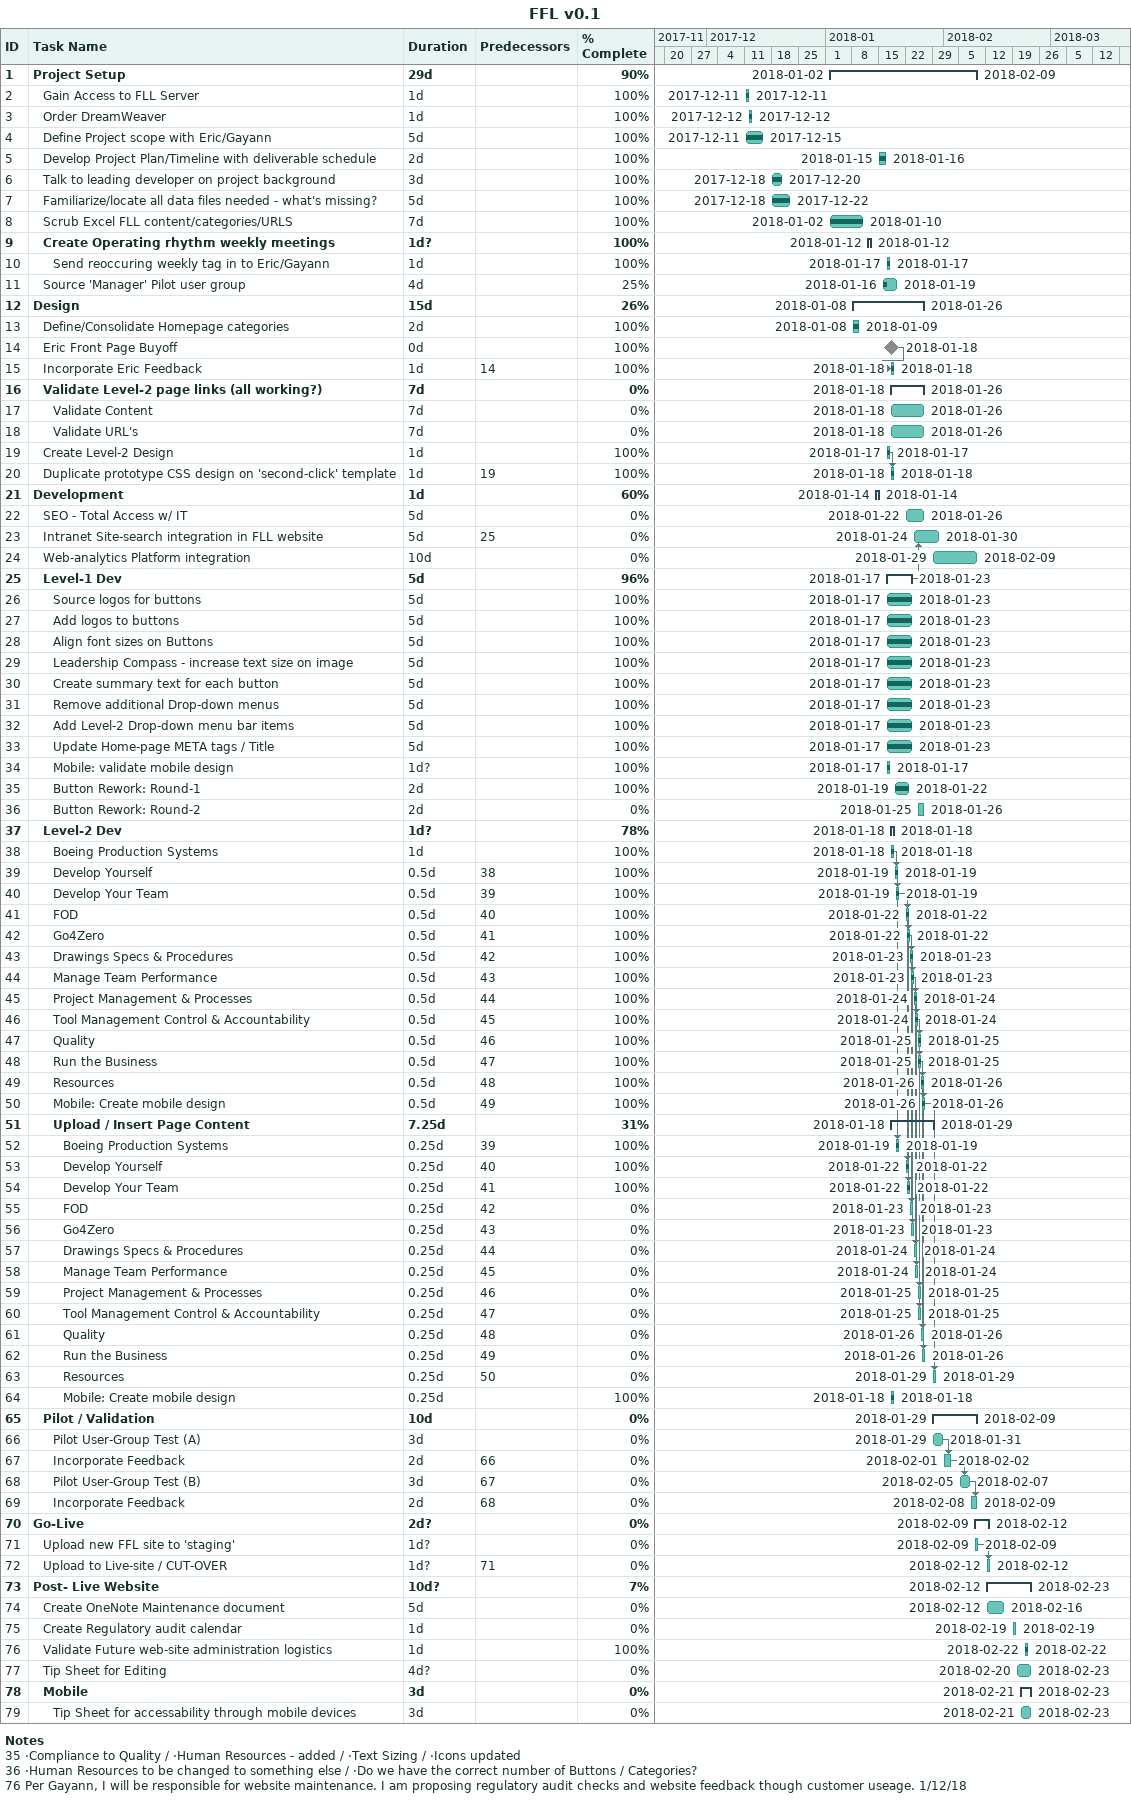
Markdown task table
FFL v0.1

| ID | Level | Task | Duration | Start | Finish | Predecessors | % complete |
|---|---|---|---|---|---|---|---|
| 1 | 1 | **Project Setup** | 29d | 2018-01-02 | 2018-02-09 |  | 90 |
| 2 | 2 | Gain Access to FLL Server | 1d | 2017-12-11 | 2017-12-11 |  | 100 |
| 3 | 2 | Order DreamWeaver | 1d | 2017-12-12 | 2017-12-12 |  | 100 |
| 4 | 2 | Define Project scope with Eric/Gayann | 5d | 2017-12-11 | 2017-12-15 |  | 100 |
| 5 | 2 | Develop Project Plan/Timeline with deliverable schedule | 2d | 2018-01-15 | 2018-01-16 |  | 100 |
| 6 | 2 | Talk to leading developer on project background | 3d | 2017-12-18 | 2017-12-20 |  | 100 |
| 7 | 2 | Familiarize/locate all data files needed - what's missing? | 5d | 2017-12-18 | 2017-12-22 |  | 100 |
| 8 | 2 | Scrub Excel FLL content/categories/URLS | 7d | 2018-01-02 | 2018-01-10 |  | 100 |
| 9 | 2 | **Create Operating rhythm weekly meetings** | 1d? | 2018-01-12 | 2018-01-12 |  | 100 |
| 10 | 3 | Send reoccuring weekly tag in to Eric/Gayann | 1d | 2018-01-17 | 2018-01-17 |  | 100 |
| 11 | 2 | Source 'Manager' Pilot user group | 4d | 2018-01-16 | 2018-01-19 |  | 25 |
| 12 | 1 | **Design** | 15d | 2018-01-08 | 2018-01-26 |  | 26 |
| 13 | 2 | Define/Consolidate Homepage categories | 2d | 2018-01-08 | 2018-01-09 |  | 100 |
| 14 | 2 | Eric Front Page Buyoff | 0d | 2018-01-18 | 2018-01-18 |  | 100 |
| 15 | 2 | Incorporate Eric Feedback | 1d | 2018-01-18 | 2018-01-18 | 14 | 100 |
| 16 | 2 | **Validate Level-2 page links (all working?)** | 7d | 2018-01-18 | 2018-01-26 |  | 0 |
| 17 | 3 | Validate Content | 7d | 2018-01-18 | 2018-01-26 |  | 0 |
| 18 | 3 | Validate URL's | 7d | 2018-01-18 | 2018-01-26 |  | 0 |
| 19 | 2 | Create Level-2 Design | 1d | 2018-01-17 | 2018-01-17 |  | 100 |
| 20 | 2 | Duplicate prototype CSS design on 'second-click' template | 1d | 2018-01-18 | 2018-01-18 | 19 | 100 |
| 21 | 1 | **Development** | 1d | 2018-01-14 | 2018-01-14 |  | 60 |
| 22 | 2 | SEO - Total Access w/ IT | 5d | 2018-01-22 | 2018-01-26 |  | 0 |
| 23 | 2 | Intranet Site-search integration in FLL website | 5d | 2018-01-24 | 2018-01-30 | 25 | 0 |
| 24 | 2 | Web-analytics Platform integration | 10d | 2018-01-29 | 2018-02-09 |  | 0 |
| 25 | 2 | **Level-1 Dev** | 5d | 2018-01-17 | 2018-01-23 |  | 96 |
| 26 | 3 | Source logos for buttons | 5d | 2018-01-17 | 2018-01-23 |  | 100 |
| 27 | 3 | Add logos to buttons | 5d | 2018-01-17 | 2018-01-23 |  | 100 |
| 28 | 3 | Align font sizes on Buttons | 5d | 2018-01-17 | 2018-01-23 |  | 100 |
| 29 | 3 | Leadership Compass - increase text size on image | 5d | 2018-01-17 | 2018-01-23 |  | 100 |
| 30 | 3 | Create summary text for each button | 5d | 2018-01-17 | 2018-01-23 |  | 100 |
| 31 | 3 | Remove additional Drop-down menus | 5d | 2018-01-17 | 2018-01-23 |  | 100 |
| 32 | 3 | Add Level-2 Drop-down menu bar items | 5d | 2018-01-17 | 2018-01-23 |  | 100 |
| 33 | 3 | Update Home-page META tags / Title | 5d | 2018-01-17 | 2018-01-23 |  | 100 |
| 34 | 3 | Mobile: validate mobile design | 1d? | 2018-01-17 | 2018-01-17 |  | 100 |
| 35 | 3 | Button Rework: Round-1 | 2d | 2018-01-19 | 2018-01-22 |  | 100 |
| 36 | 3 | Button Rework: Round-2 | 2d | 2018-01-25 | 2018-01-26 |  | 0 |
| 37 | 2 | **Level-2 Dev** | 1d? | 2018-01-18 | 2018-01-18 |  | 78 |
| 38 | 3 | Boeing Production Systems | 1d | 2018-01-18 | 2018-01-18 |  | 100 |
| 39 | 3 | Develop Yourself | 0.5d | 2018-01-19 | 2018-01-19 | 38 | 100 |
| 40 | 3 | Develop Your Team | 0.5d | 2018-01-19 | 2018-01-19 | 39 | 100 |
| 41 | 3 | FOD | 0.5d | 2018-01-22 | 2018-01-22 | 40 | 100 |
| 42 | 3 | Go4Zero | 0.5d | 2018-01-22 | 2018-01-22 | 41 | 100 |
| 43 | 3 | Drawings Specs & Procedures | 0.5d | 2018-01-23 | 2018-01-23 | 42 | 100 |
| 44 | 3 | Manage Team Performance | 0.5d | 2018-01-23 | 2018-01-23 | 43 | 100 |
| 45 | 3 | Project Management & Processes | 0.5d | 2018-01-24 | 2018-01-24 | 44 | 100 |
| 46 | 3 | Tool Management Control & Accountability | 0.5d | 2018-01-24 | 2018-01-24 | 45 | 100 |
| 47 | 3 | Quality | 0.5d | 2018-01-25 | 2018-01-25 | 46 | 100 |
| 48 | 3 | Run the Business | 0.5d | 2018-01-25 | 2018-01-25 | 47 | 100 |
| 49 | 3 | Resources | 0.5d | 2018-01-26 | 2018-01-26 | 48 | 100 |
| 50 | 3 | Mobile: Create mobile design | 0.5d | 2018-01-26 | 2018-01-26 | 49 | 100 |
| 51 | 3 | **Upload / Insert Page Content** | 7.25d | 2018-01-18 | 2018-01-29 |  | 31 |
| 52 | 4 | Boeing Production Systems | 0.25d | 2018-01-19 | 2018-01-19 | 39 | 100 |
| 53 | 4 | Develop Yourself | 0.25d | 2018-01-22 | 2018-01-22 | 40 | 100 |
| 54 | 4 | Develop Your Team | 0.25d | 2018-01-22 | 2018-01-22 | 41 | 100 |
| 55 | 4 | FOD | 0.25d | 2018-01-23 | 2018-01-23 | 42 | 0 |
| 56 | 4 | Go4Zero | 0.25d | 2018-01-23 | 2018-01-23 | 43 | 0 |
| 57 | 4 | Drawings Specs & Procedures | 0.25d | 2018-01-24 | 2018-01-24 | 44 | 0 |
| 58 | 4 | Manage Team Performance | 0.25d | 2018-01-24 | 2018-01-24 | 45 | 0 |
| 59 | 4 | Project Management & Processes | 0.25d | 2018-01-25 | 2018-01-25 | 46 | 0 |
| 60 | 4 | Tool Management Control & Accountability | 0.25d | 2018-01-25 | 2018-01-25 | 47 | 0 |
| 61 | 4 | Quality | 0.25d | 2018-01-26 | 2018-01-26 | 48 | 0 |
| 62 | 4 | Run the Business | 0.25d | 2018-01-26 | 2018-01-26 | 49 | 0 |
| 63 | 4 | Resources | 0.25d | 2018-01-29 | 2018-01-29 | 50 | 0 |
| 64 | 4 | Mobile: Create mobile design | 0.25d | 2018-01-18 | 2018-01-18 |  | 100 |
| 65 | 2 | **Pilot / Validation** | 10d | 2018-01-29 | 2018-02-09 |  | 0 |
| 66 | 3 | Pilot User-Group Test (A) | 3d | 2018-01-29 | 2018-01-31 |  | 0 |
| 67 | 3 | Incorporate Feedback | 2d | 2018-02-01 | 2018-02-02 | 66 | 0 |
| 68 | 3 | Pilot User-Group Test (B) | 3d | 2018-02-05 | 2018-02-07 | 67 | 0 |
| 69 | 3 | Incorporate Feedback | 2d | 2018-02-08 | 2018-02-09 | 68 | 0 |
| 70 | 1 | **Go-Live** | 2d? | 2018-02-09 | 2018-02-12 |  | 0 |
| 71 | 2 | Upload new FFL site to 'staging' | 1d? | 2018-02-09 | 2018-02-09 |  | 0 |
| 72 | 2 | Upload to Live-site / CUT-OVER | 1d? | 2018-02-12 | 2018-02-12 | 71 | 0 |
| 73 | 1 | **Post- Live Website** | 10d? | 2018-02-12 | 2018-02-23 |  | 7 |
| 74 | 2 | Create OneNote Maintenance document | 5d | 2018-02-12 | 2018-02-16 |  | 0 |
| 75 | 2 | Create Regulatory audit calendar | 1d | 2018-02-19 | 2018-02-19 |  | 0 |
| 76 | 2 | Validate Future web-site administration logistics | 1d | 2018-02-22 | 2018-02-22 |  | 100 |
| 77 | 2 | Tip Sheet for Editing | 4d? | 2018-02-20 | 2018-02-23 |  | 0 |
| 78 | 2 | **Mobile** | 3d | 2018-02-21 | 2018-02-23 |  | 0 |
| 79 | 3 | Tip Sheet for accessability through mobile devices | 3d | 2018-02-21 | 2018-02-23 |  | 0 |

Notes
- 35: ·Compliance to Quality / ·Human Resources - added / ·Text Sizing / ·Icons updated
- 36: ·Human Resources to be changed to something else / ·Do we have the correct number of Buttons / Categories?
- 76: Per Gayann, I will be responsible for website maintenance. I am proposing regulatory audit checks and website feedback though customer useage. 1/12/18
